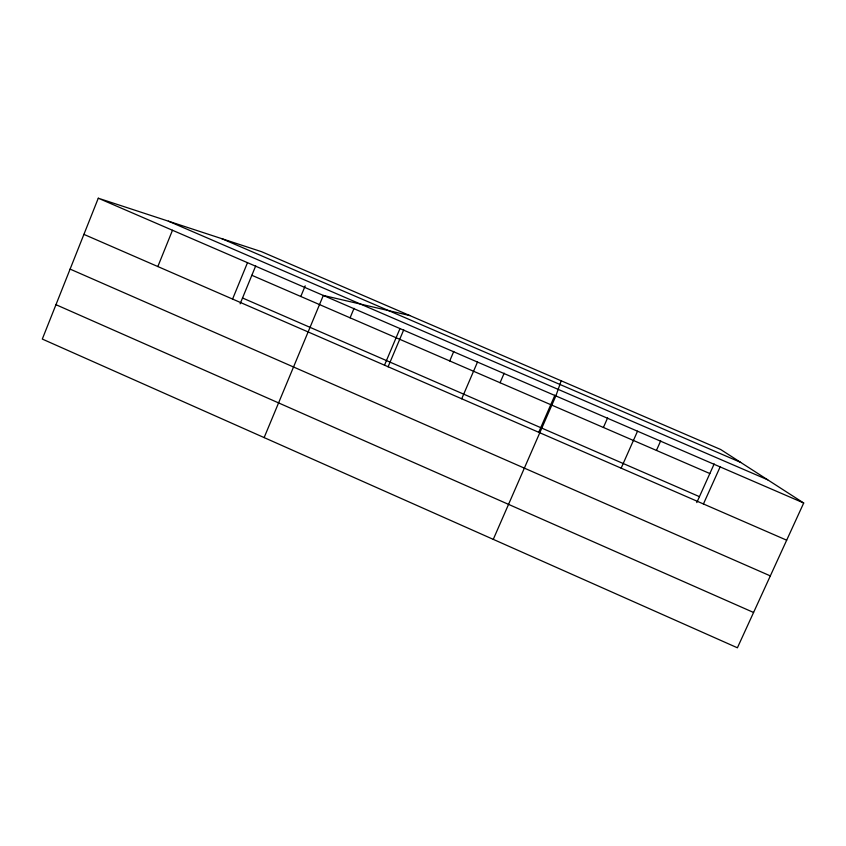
<?xml version="1.0" encoding="UTF-8"?>
<svg xmlns="http://www.w3.org/2000/svg" width="846" height="846" viewBox="0 0 846 846"><rect width="100%" height="100%" fill="white"/><g stroke="black" fill="none" stroke-linecap="round" stroke-linejoin="round"><path stroke-width="1.27" d="M561.194 380.795L555.864 395.917L493.271 539.367M98.284 198.207L42.3 339.066L737.405 647.793L803.7 503.01L720.665 449.501L261.541 251.685L98.284 198.207L803.7 503.01M157.842 266.543L172.478 230.271M232.576 299.072L247.497 262.683M240.127 303.82L255.725 265.856M300.795 296.481L305.205 285.832M264.132 437.594L323.32 295.444L409.771 315.547M350.085 317.81L354.051 308.335M384.496 365.186L399.989 328.565M388.071 366.826L403.743 329.803M449.712 360.935L453.784 351.418M461.715 398.783L477.493 362.056M500.06 382.73L504.184 373.192M538.691 432.38L554.944 395.124M603.41 427.463L607.629 417.892M621.144 468.166L637.524 431.206M656.433 450.421L660.705 440.819M696.776 502.587L714.172 463.925M703.428 503.973L720.136 466.897M221.737 238.646L740.641 462.371M168.375 221.166L767.692 479.798M251.844 275.288L709.847 473.538M242.527 297.993L699.441 496.655M83.902 234.374L786.674 540.192M70.102 269.102L770.325 575.893M55.963 304.687L753.575 612.472"/></g></svg>
